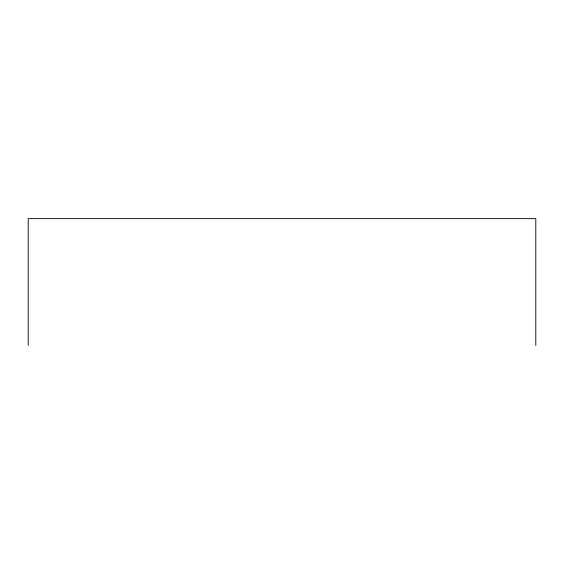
<?xml version="1.0" encoding="UTF-8"?>
<svg xmlns="http://www.w3.org/2000/svg" width="564" height="564" viewBox="0 0 564 564"><rect width="100%" height="100%" fill="white"/><g stroke="black" fill="none" stroke-linecap="round" stroke-linejoin="round"><path stroke-width="0.85" d="M535.8 345.372L535.8 218.628L28.2 218.628L28.2 345.372"/></g></svg>
